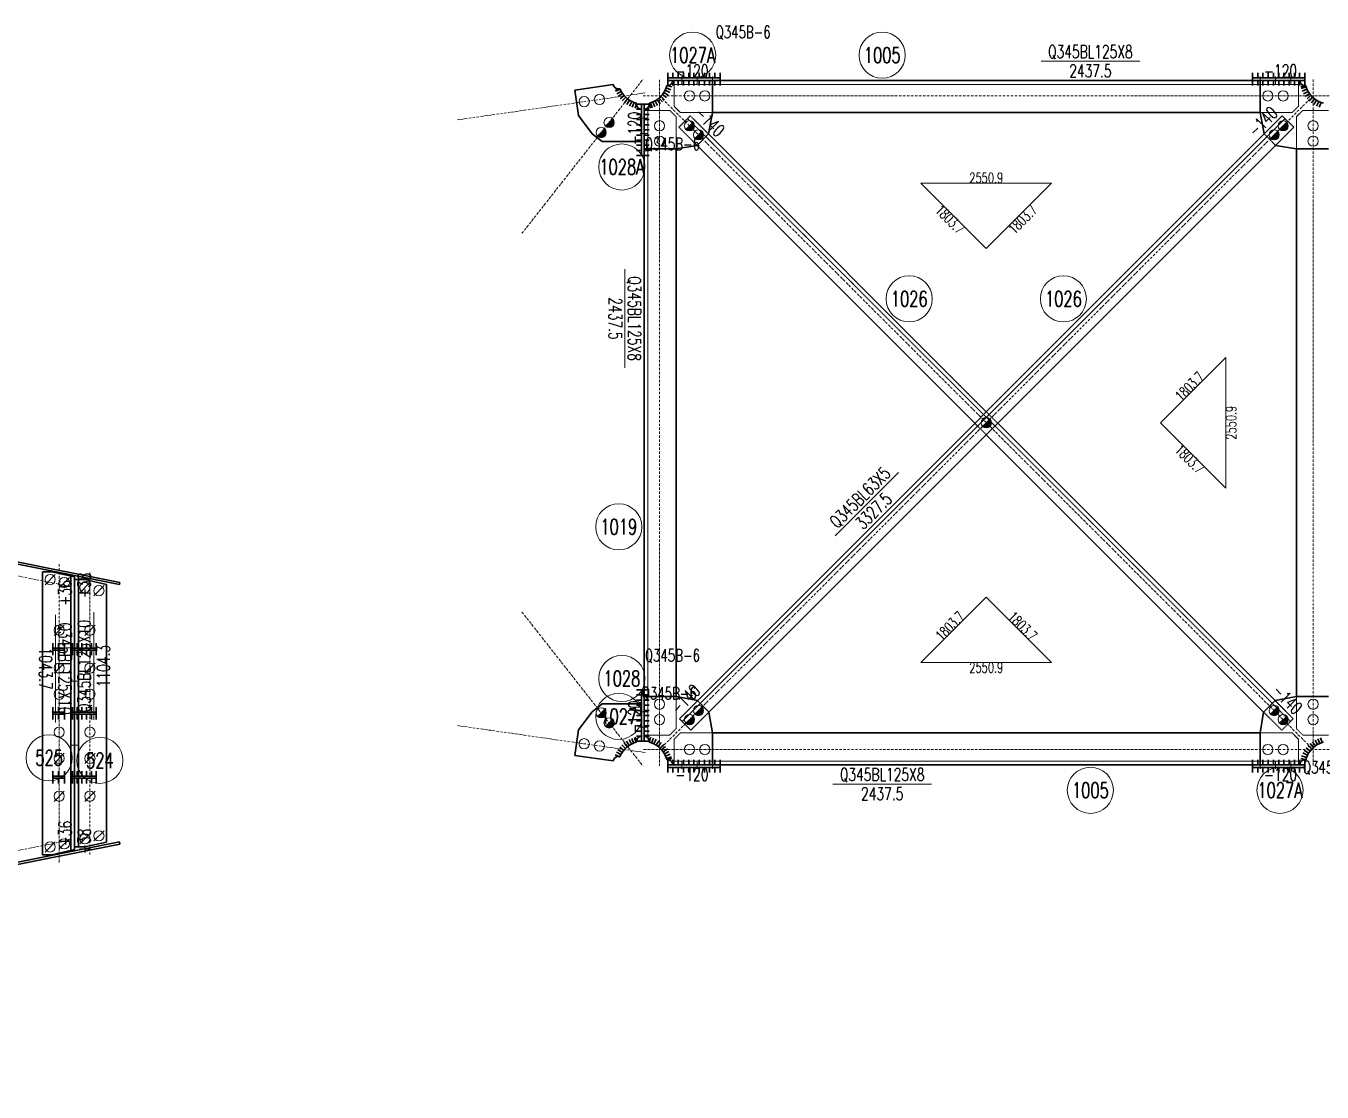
# Model space of a CAD drawing. Extents: x 4047 to 43290, y -150151 to -101862.
# Drawn here: x 23467 to 28525, y -129635 to -125475 of the extents above; entities that cross this region are included whole.
import ezdxf
from ezdxf.enums import TextEntityAlignment as Align

# ---------------------------------------------------------------- set-up
doc = ezdxf.new("R2010")
doc.units = 0
doc.header["$MEASUREMENT"] = 0
doc.linetypes.add('Dash', pattern=[2.75, 2, -0.75])
doc.linetypes.add('DashDot', pattern=[15.6, 9, -3, 0.6, -3])
doc.layers.get('0').update_dxf_attribs({"linetype": 'CONTINUOUS', "lineweight": 25})
doc.styles.get("Standard").update_dxf_attribs({"font": 'simplex.shx', "width": 0.7, "height": 3, "bigfont": 'gbhzfs.shx'})

# ---------------------------------------------------------------- blocks, each defined once
blk = doc.blocks.new('M20X55S')
at = {"color": 3, "linetype": 'Continuous', "lineweight": 13}
blk.add_line((-1, -1), (1, 1), dxfattribs=at)
blk.add_circle((0, 0), 1, dxfattribs=at)
blk = doc.blocks.new('M20X45S')
at = {"color": 3, "linetype": 'Continuous', "lineweight": 13}
blk.add_circle((0, 0), 1, dxfattribs=at)
blk = doc.blocks.new('M16X40S')
at = {"color": 3, "linetype": 'Continuous', "lineweight": 13}
blk.add_line((-0.707, -0.707), (0.707, 0.707), dxfattribs=at)
blk.add_circle((0, 0), 1, dxfattribs=at)
for radius in [0.9, 0.8, 0.7, 0.6, 0.5, 0.4, 0.3, 0.2, 0.1]:
    blk.add_arc((0, 0), radius, 225, 45, dxfattribs=at)

msp = doc.modelspace()

# ---------------------------------------------------------------- linework, layer by layer
at = {"color": 7, "linetype": 'Continuous', "lineweight": 30}
for p, q in [((25971.456, -125677.49665), (25971.456, -125657.50841)), ((25991.9093, -125677.49665), (25991.9093, -125657.50841)), ((26012.36259, -125677.49665), (26012.36259, -125657.50841)), ((26032.81588, -125677.49665), (26032.81588, -125657.50841)), ((26053.26918, -125677.49665), (26053.26918, -125657.50841)), ((26073.72247, -125677.49665), (26073.72247, -125657.50841)), ((26094.17576, -125677.49665), (26094.17576, -125657.50841)), ((26114.62906, -125677.49665), (26114.62906, -125657.50841)), ((26135.08235, -125677.49665), (26135.08235, -125657.50841)), ((26155.53564, -125677.49665), (26155.53564, -125657.50841)), ((26175.98894, -125677.49665), (26175.98894, -125657.50841)), ((28253.71289, -125677.49665), (28253.71289, -125657.50841)), ((28274.16619, -125677.49665), (28274.16619, -125657.50841)), ((28294.61948, -125677.49665), (28294.61948, -125657.50841)), ((28315.07277, -125677.49665), (28315.07277, -125657.50841)), ((28335.52607, -125677.49665), (28335.52607, -125657.50841)), ((28355.97936, -125677.49665), (28355.97936, -125657.50841)), ((28376.43265, -125677.49665), (28376.43265, -125657.50841)), ((28396.88595, -125677.49665), (28396.88595, -125657.50841)), ((28417.33924, -125677.49665), (28417.33924, -125657.50841)), ((28437.79253, -125677.49665), (28437.79253, -125657.50841)), ((28458.24583, -125677.49665), (28458.24583, -125657.50841)), ((25968.19381, -125707.25104), (25987.53173, -125712.35443)), ((25971.456, -125687.49077), (25971.456, -125707.479)), ((25991.9093, -125687.49077), (25991.9093, -125707.479)), ((26012.36259, -125687.49077), (26012.36259, -125707.479)), ((26032.81588, -125687.49077), (26032.81588, -125707.479)), ((26053.26918, -125687.49077), (26053.26918, -125707.479)), ((26073.72247, -125687.49077), (26073.72247, -125707.479)), ((26094.17576, -125687.49077), (26094.17576, -125707.479)), ((26114.62906, -125687.49077), (26114.62906, -125707.479)), ((26135.08235, -125687.49077), (26135.08235, -125707.479)), ((26155.53564, -125687.49077), (26155.53564, -125707.479)), ((26175.98894, -125687.49077), (26175.98894, -125707.479)), ((28253.71289, -125687.49077), (28253.71289, -125707.479)), ((28274.16619, -125687.49077), (28274.16619, -125707.479)), ((28294.61948, -125687.49077), (28294.61948, -125707.479)), ((28315.07277, -125687.49077), (28315.07277, -125707.479)), ((28335.52607, -125687.49077), (28335.52607, -125707.479)), ((28355.97936, -125687.49077), (28355.97936, -125707.479)), ((28376.43265, -125687.49077), (28376.43265, -125707.479)), ((28396.88595, -125687.49077), (28396.88595, -125707.479)), ((28417.33924, -125687.49077), (28417.33924, -125707.479)), ((28437.79253, -125687.49077), (28437.79253, -125707.479)), ((28461.50802, -125707.25104), (28442.1701, -125712.35443)), ((28463.03333, -125712.43988), (28444.0099, -125718.61314)), ((28458.24583, -125687.49077), (28458.24583, -125707.479)), ((25784.71695, -125719.43357), (25766.22433, -125727.04855)), ((25785.49698, -125721.27393), (25767.16519, -125729.26837)), ((25789.81075, -125729.95492), (25772.36839, -125739.73925)), ((25794.97024, -125738.16317), (25778.5917, -125749.63993)), ((25800.92402, -125745.81616), (25785.77305, -125758.87084)), ((25807.61253, -125752.83691), (25793.84064, -125767.33917)), ((25814.96874, -125759.15488), (25802.7136, -125774.95982)), ((25930.24873, -125761.81203), (25941.76293, -125778.16511)), ((25937.87918, -125755.84816), (25950.96666, -125770.97157)), ((25944.87688, -125749.15314), (25959.40719, -125762.89614)), ((25951.17232, -125741.79342), (25967.00066, -125754.01895)), ((25956.70285, -125733.84199), (25973.67151, -125744.42805)), ((25961.41329, -125725.37772), (25979.35317, -125734.21857)), ((25965.25649, -125716.48462), (25983.98879, -125723.49184)), ((28466.47959, -125721.49284), (28448.16672, -125729.53268)), ((28470.81108, -125730.15603), (28453.39131, -125739.9821)), ((28475.98453, -125738.34346), (28459.63145, -125749.85766)), ((28481.9484, -125745.9739), (28466.82499, -125759.06139)), ((28488.64342, -125752.97161), (28474.90042, -125767.50192)), ((28496.00314, -125759.26705), (28483.77761, -125775.09539)), ((25822.91888, -125764.70667), (25812.30294, -125781.65631)), ((25831.38315, -125769.43669), (25822.51242, -125787.36159)), ((25840.27663, -125773.29769), (25833.2396, -125792.01867)), ((25849.51016, -125776.25125), (25844.37695, -125795.58121)), ((25869.40192, -125779.55073), (25849.41368, -125779.55073)), ((25869.40192, -125799.66372), (25849.41368, -125799.66372)), ((25879.39604, -125779.55073), (25899.38428, -125779.55073)), ((25879.39604, -125799.66372), (25899.38428, -125799.66372)), ((25899.15631, -125776.28854), (25904.2597, -125795.62646)), ((25904.34515, -125774.76323), (25910.51841, -125793.78666)), ((25913.39811, -125771.31697), (25921.43795, -125789.62983)), ((25922.0613, -125766.98548), (25931.88737, -125784.40525)), ((28503.95457, -125764.79758), (28493.36851, -125781.76624)), ((28512.41884, -125769.50802), (28503.57799, -125787.4479)), ((28521.31194, -125773.35122), (28514.30472, -125792.08351)), ((25869.40192, -125819.7767), (25849.41368, -125819.7767)), ((25869.40192, -125839.88968), (25849.41368, -125839.88968)), ((25869.40192, -125860.00267), (25849.41368, -125860.00267)), ((25879.39604, -125819.7767), (25899.38428, -125819.7767)), ((25879.39604, -125839.88968), (25899.38428, -125839.88968)), ((25879.39604, -125860.00267), (25899.38428, -125860.00267)), ((28380.69247, -125835.89088), (26027.79615, -128188.7872)), ((25869.40192, -125880.11565), (25849.41368, -125880.11565)), ((25869.40192, -125900.22864), (25849.41368, -125900.22864)), ((25879.39604, -125880.11565), (25899.38428, -125880.11565)), ((25879.39604, -125900.22864), (25899.38428, -125900.22864)), ((25869.40192, -125920.34162), (25849.41368, -125920.34162)), ((25869.40192, -125940.45461), (25849.41368, -125940.45461)), ((25869.40192, -125960.56759), (25849.41368, -125960.56759)), ((25879.39604, -125920.34162), (25899.38428, -125920.34162)), ((25879.39604, -125940.45461), (25899.38428, -125940.45461)), ((25879.39604, -125960.56759), (25899.38428, -125960.56759)), ((25869.40192, -125980.68057), (25849.41368, -125980.68057)), ((25879.39604, -125980.68057), (25899.38428, -125980.68057)), ((23641.25615, -128692.22742), (23641.25615, -127621.21801)), ((23671.34927, -128678.5889), (23671.34927, -127634.85654)), ((23571.25866, -127902.72272), (23571.25866, -127882.72272)), ((23594.20213, -127902.72272), (23594.20213, -127882.72272)), ((23617.14559, -127902.72272), (23617.14559, -127882.72272)), ((23648.24598, -127902.72272), (23648.24598, -127882.72272)), ((23666.66655, -127902.72272), (23666.66655, -127882.72272)), ((23685.08711, -127902.72272), (23685.08711, -127882.72272)), ((23703.50768, -127902.72272), (23703.50768, -127882.72272)), ((23721.92825, -127902.72272), (23721.92825, -127882.72272)), ((23740.34882, -127902.72272), (23740.34882, -127882.72272)), ((23571.25866, -127910.72272), (23571.25866, -127930.72272)), ((23594.20213, -127910.72272), (23594.20213, -127930.72272)), ((23617.14559, -127910.72272), (23617.14559, -127930.72272)), ((23648.24598, -127910.72272), (23648.24598, -127930.72272)), ((23666.66655, -127910.72272), (23666.66655, -127930.72272)), ((23685.08711, -127910.72272), (23685.08711, -127930.72272)), ((23703.50768, -127910.72272), (23703.50768, -127930.72272)), ((23721.92825, -127910.72272), (23721.92825, -127930.72272)), ((23740.34882, -127910.72272), (23740.34882, -127930.72272)), ((25869.40192, -128065.21071), (25849.41368, -128065.21071)), ((25869.40192, -128085.3237), (25849.41368, -128085.3237)), ((25879.39604, -128065.21071), (25899.38428, -128065.21071)), ((25879.39604, -128085.3237), (25899.38428, -128085.3237)), ((23571.25866, -128152.72272), (23571.25866, -128132.72272)), ((23594.20213, -128152.72272), (23594.20213, -128132.72272)), ((23617.14559, -128152.72272), (23617.14559, -128132.72272)), ((23648.24598, -128152.72272), (23648.24598, -128132.72272)), ((23666.66655, -128152.72272), (23666.66655, -128132.72272)), ((23685.08711, -128152.72272), (23685.08711, -128132.72272)), ((23703.50768, -128152.72272), (23703.50768, -128132.72272)), ((23721.92825, -128152.72272), (23721.92825, -128132.72272)), ((23740.34882, -128152.72272), (23740.34882, -128132.72272)), ((25869.40192, -128105.43668), (25849.41368, -128105.43668)), ((25869.40192, -128125.54967), (25849.41368, -128125.54967)), ((25879.39604, -128105.43668), (25899.38428, -128105.43668)), ((25879.39604, -128125.54967), (25899.38428, -128125.54967)), ((23571.25866, -128160.72272), (23571.25866, -128180.72272)), ((23594.20213, -128160.72272), (23594.20213, -128180.72272)), ((23617.14559, -128160.72272), (23617.14559, -128180.72272)), ((23648.24598, -128160.72272), (23648.24598, -128180.72272)), ((23666.66655, -128160.72272), (23666.66655, -128180.72272)), ((23685.08711, -128160.72272), (23685.08711, -128180.72272)), ((23703.50768, -128160.72272), (23703.50768, -128180.72272)), ((23721.92825, -128160.72272), (23721.92825, -128180.72272)), ((23740.34882, -128160.72272), (23740.34882, -128180.72272)), ((25869.40192, -128145.66265), (25849.41368, -128145.66265)), ((25869.40192, -128165.77564), (25849.41368, -128165.77564)), ((25869.40192, -128185.88862), (25849.41368, -128185.88862)), ((25879.39604, -128145.66265), (25899.38428, -128145.66265)), ((25879.39604, -128165.77564), (25899.38428, -128165.77564)), ((25879.39604, -128185.88862), (25899.38428, -128185.88862)), ((25869.40192, -128206.0016), (25849.41368, -128206.0016)), ((25869.40192, -128226.11459), (25849.41368, -128226.11459)), ((25879.39604, -128206.0016), (25899.38428, -128206.0016)), ((25879.39604, -128226.11459), (25899.38428, -128226.11459)), ((25799.63394, -128301.60412), (25784.21698, -128288.86469)), ((25806.17655, -128294.44662), (25792.10858, -128280.23141)), ((25813.40165, -128287.97773), (25800.82339, -128272.42873)), ((25821.2368, -128282.26252), (25810.27404, -128265.53513)), ((25829.60338, -128277.35838), (25820.36568, -128259.61983)), ((25838.41739, -128273.31444), (25830.99702, -128254.74208)), ((25847.59039, -128270.17106), (25842.06136, -128250.95059)), ((25849.51016, -128269.64004), (25844.37695, -128250.31008)), ((25869.40192, -128246.22757), (25849.41368, -128246.22757)), ((25869.40192, -128266.34056), (25849.41368, -128266.34056)), ((25879.39604, -128246.22757), (25899.38428, -128246.22757)), ((25879.39604, -128266.34056), (25899.38428, -128266.34056)), ((25899.15631, -128269.60275), (25904.2597, -128250.26483)), ((25908.38989, -128272.54007), (25915.39711, -128253.80777)), ((25917.28299, -128276.38327), (25926.12384, -128258.44339)), ((25925.74726, -128281.09371), (25936.33332, -128264.12505)), ((25933.69869, -128286.62424), (25945.92422, -128270.79589)), ((25941.05841, -128292.91968), (25954.80141, -128278.38937)), ((25947.75343, -128299.91738), (25962.87684, -128286.8299)), ((28478.52951, -128304.09787), (28462.70117, -128291.87234)), ((28484.82495, -128296.73815), (28470.29464, -128282.99515)), ((28491.82265, -128290.04313), (28478.73517, -128274.91972)), ((28499.45309, -128284.07926), (28487.93889, -128267.72618)), ((28507.64053, -128278.90581), (28497.81446, -128261.48604)), ((28516.30372, -128274.57432), (28508.26388, -128256.26145)), ((28525.35668, -128271.12806), (28519.18342, -128252.10463)), ((25784.71695, -128326.45772), (25766.22433, -128318.84274)), ((25788.85044, -128317.69062), (25771.21008, -128308.26799)), ((25793.8393, -128309.37821), (25777.22757, -128298.24168)), ((25953.7173, -128307.54782), (25970.07038, -128296.03362)), ((25958.89075, -128315.73526), (25976.31052, -128305.90919)), ((25963.22224, -128324.39845), (25981.53511, -128316.35861)), ((25966.6685, -128333.45141), (25985.69193, -128327.27815)), ((25968.19381, -128338.64025), (25987.53173, -128333.53686)), ((25971.456, -128358.40052), (25971.456, -128338.41228)), ((25991.9093, -128358.40052), (25991.9093, -128338.41228)), ((26012.36259, -128358.40052), (26012.36259, -128338.41228)), ((26032.81588, -128358.40052), (26032.81588, -128338.41228)), ((26053.26918, -128358.40052), (26053.26918, -128338.41228)), ((26073.72247, -128358.40052), (26073.72247, -128338.41228)), ((26094.17576, -128358.40052), (26094.17576, -128338.41228)), ((26114.62906, -128358.40052), (26114.62906, -128338.41228)), ((26135.08235, -128358.40052), (26135.08235, -128338.41228)), ((26155.53564, -128358.40052), (26155.53564, -128338.41228)), ((26175.98894, -128358.40052), (26175.98894, -128338.41228)), ((28253.71289, -128358.40052), (28253.71289, -128338.41228)), ((28274.16619, -128358.40052), (28274.16619, -128338.41228)), ((28294.61948, -128358.40052), (28294.61948, -128338.41228)), ((28315.07277, -128358.40052), (28315.07277, -128338.41228)), ((28335.52607, -128358.40052), (28335.52607, -128338.41228)), ((28355.97936, -128358.40052), (28355.97936, -128338.41228)), ((28376.43265, -128358.40052), (28376.43265, -128338.41228)), ((28396.88595, -128358.40052), (28396.88595, -128338.41228)), ((28417.33924, -128358.40052), (28417.33924, -128338.41228)), ((28437.79253, -128358.40052), (28437.79253, -128338.41228)), ((28461.50802, -128338.64025), (28442.1701, -128333.53686)), ((28464.44534, -128329.40667), (28445.71304, -128322.39945)), ((28468.28854, -128320.51357), (28450.34866, -128311.67272)), ((28472.99898, -128312.0493), (28456.03032, -128301.46324)), ((28458.24583, -128358.40052), (28458.24583, -128338.41228)), ((23571.25866, -128402.72272), (23571.25866, -128382.72272)), ((23594.20213, -128402.72272), (23594.20213, -128382.72272)), ((23617.14559, -128402.72272), (23617.14559, -128382.72272)), ((23648.24598, -128402.72272), (23648.24598, -128382.72272)), ((23666.66655, -128402.72272), (23666.66655, -128382.72272)), ((23685.08711, -128402.72272), (23685.08711, -128382.72272)), ((23703.50768, -128402.72272), (23703.50768, -128382.72272)), ((23721.92825, -128402.72272), (23721.92825, -128382.72272)), ((23740.34882, -128402.72272), (23740.34882, -128382.72272)), ((25971.456, -128368.39464), (25971.456, -128388.38287)), ((25991.9093, -128368.39464), (25991.9093, -128388.38287)), ((26012.36259, -128368.39464), (26012.36259, -128388.38287)), ((26032.81588, -128368.39464), (26032.81588, -128388.38287)), ((26053.26918, -128368.39464), (26053.26918, -128388.38287)), ((26073.72247, -128368.39464), (26073.72247, -128388.38287)), ((26094.17576, -128368.39464), (26094.17576, -128388.38287)), ((26114.62906, -128368.39464), (26114.62906, -128388.38287)), ((26135.08235, -128368.39464), (26135.08235, -128388.38287)), ((26155.53564, -128368.39464), (26155.53564, -128388.38287)), ((26175.98894, -128368.39464), (26175.98894, -128388.38287)), ((28253.71289, -128368.39464), (28253.71289, -128388.38287)), ((28274.16619, -128368.39464), (28274.16619, -128388.38287)), ((28294.61948, -128368.39464), (28294.61948, -128388.38287)), ((28315.07277, -128368.39464), (28315.07277, -128388.38287)), ((28335.52607, -128368.39464), (28335.52607, -128388.38287)), ((28355.97936, -128368.39464), (28355.97936, -128388.38287)), ((28376.43265, -128368.39464), (28376.43265, -128388.38287)), ((28396.88595, -128368.39464), (28396.88595, -128388.38287)), ((28417.33924, -128368.39464), (28417.33924, -128388.38287)), ((28437.79253, -128368.39464), (28437.79253, -128388.38287)), ((28458.24583, -128368.39464), (28458.24583, -128388.38287)), ((23571.25866, -128410.72272), (23571.25866, -128430.72272)), ((23594.20213, -128410.72272), (23594.20213, -128430.72272)), ((23617.14559, -128410.72272), (23617.14559, -128430.72272)), ((23648.24598, -128410.72272), (23648.24598, -128430.72272)), ((23666.66655, -128410.72272), (23666.66655, -128430.72272)), ((23685.08711, -128410.72272), (23685.08711, -128430.72272)), ((23703.50768, -128410.72272), (23703.50768, -128430.72272)), ((23721.92825, -128410.72272), (23721.92825, -128430.72272)), ((23740.34882, -128410.72272), (23740.34882, -128430.72272))]:
    msp.add_line(p, q, dxfattribs=at)
at = {"color": 7, "linetype": 'Continuous', "lineweight": 13}
for p, q in [((27428.59274, -125612.50254), (27813.59274, -125612.50254)), ((25804.40781, -126809.20381), (25804.40781, -126424.20381)), ((26872.199, -127217.10513), (26624.71163, -127464.59251)), ((23581.34927, -128192.76732), (23581.34927, -127772.76732)), ((23731.25615, -128182.67808), (23731.25615, -127762.67808)), ((27001.10908, -128433.38875), (26616.10908, -128433.38875))]:
    msp.add_line(p, q, dxfattribs=at)
at = {"color": 2, "linetype": 'DashDot', "lineweight": 15}
for p, q in [((25402.62068, -126283.88104), (25875.35707, -125682.42839)), ((25939.40781, -128361.67113), (25939.40781, -125684.22015)), ((28490.29402, -125684.22015), (28490.29402, -128361.67113)), ((25883.08384, -125735.80234), (25150.63146, -125841.22299)), ((25876.12542, -125747.50254), (28553.5764, -125747.50254)), ((28490.29402, -125747.50254), (25939.40781, -128298.38875)), ((25939.40781, -125747.50254), (28490.29402, -128298.38875)), ((18703.69189, -126678.344), (23635.82203, -127661.02474)), ((23596.25615, -128738.85663), (23596.25615, -127574.5888)), ((23716.34927, -128708.5889), (23716.34927, -127604.85654)), ((25402.67764, -127761.9874), (25875.40225, -128363.44932)), ((25883.08384, -128310.08895), (25150.63146, -128204.6683)), ((28553.5764, -128298.38875), (25876.12542, -128298.38875)), ((18703.69189, -129635.10144), (23635.82203, -128652.4207))]:
    msp.add_line(p, q, dxfattribs=at)
at = {"color": 1, "linetype": 'Dash', "lineweight": 20}
for p, q in [((25996.12542, -125787.50254), (25996.12542, -125687.50254)), ((25996.12542, -125687.50254), (26146.12542, -125687.50254)), ((25996.12542, -125702.50254), (28433.5764, -125702.50254)), ((28283.5764, -125687.50254), (28433.5764, -125687.50254)), ((28433.5764, -125687.50254), (28433.5764, -125787.50254)), ((25879.40781, -125804.22015), (25979.40781, -125804.22015)), ((25879.40781, -125954.22015), (25879.40781, -125804.22015)), ((25894.40781, -128241.67113), (25894.40781, -125804.22015)), ((25979.40781, -125804.22015), (26004.40781, -125829.22015)), ((26021.12542, -125812.50254), (25996.12542, -125787.50254)), ((26146.12542, -125812.50254), (26021.12542, -125812.50254)), ((28408.5764, -125812.50254), (28283.5764, -125812.50254)), ((28433.5764, -125787.50254), (28408.5764, -125812.50254)), ((28425.29402, -125829.22015), (28450.29402, -125804.22015)), ((28450.29402, -125804.22015), (28550.29402, -125804.22015)), ((26004.40781, -125829.22015), (26004.40781, -125954.22015)), ((26015.06823, -125869.83201), (26059.61596, -125825.28428)), ((26049.00936, -125835.89088), (28401.90568, -128188.7872)), ((26059.61596, -125825.28428), (26130.32664, -125895.99496)), ((28425.29402, -125954.22015), (28425.29402, -125829.22015)), ((26085.77891, -125940.54269), (26015.06823, -125869.83201)), ((28299.37519, -125895.99496), (28343.92292, -125940.54269)), ((27214.85091, -127069.61469), (27170.30319, -127025.06696)), ((27214.85091, -126980.51924), (27259.39864, -127025.06696)), ((23656.25615, -127910.72272), (23656.25615, -127902.72272)), ((23656.34927, -127910.72272), (23656.34927, -127902.72272)), ((25879.40781, -128241.67113), (25879.40781, -128091.67113)), ((26004.40781, -128091.67113), (26004.40781, -128216.67113)), ((26132.44796, -128152.01765), (26087.90023, -128107.46992)), ((28341.8016, -128107.46992), (28412.51228, -128178.1806)), ((28425.29402, -128216.67113), (28425.29402, -128091.67113)), ((23656.25615, -128160.72272), (23656.25615, -128152.72272)), ((23656.34927, -128160.72272), (23656.34927, -128152.72272)), ((28367.96455, -128222.72833), (28297.25387, -128152.01765)), ((28412.51228, -128178.1806), (28367.96455, -128222.72833)), ((25979.40781, -128241.67113), (25879.40781, -128241.67113)), ((26004.40781, -128216.67113), (25979.40781, -128241.67113)), ((25996.12542, -128258.38875), (26021.12542, -128233.38875)), ((26021.12542, -128233.38875), (26146.12542, -128233.38875)), ((28283.5764, -128233.38875), (28408.5764, -128233.38875)), ((28408.5764, -128233.38875), (28433.5764, -128258.38875)), ((28450.29402, -128241.67113), (28425.29402, -128216.67113)), ((28550.29402, -128241.67113), (28450.29402, -128241.67113)), ((25996.12542, -128358.38875), (25996.12542, -128258.38875)), ((28433.5764, -128258.38875), (28433.5764, -128358.38875)), ((28433.5764, -128343.38875), (25996.12542, -128343.38875)), ((26146.12542, -128358.38875), (25996.12542, -128358.38875)), ((28433.5764, -128358.38875), (28283.5764, -128358.38875)), ((23656.25615, -128410.72272), (23656.25615, -128402.72272)), ((23656.34927, -128410.72272), (23656.34927, -128402.72272))]:
    msp.add_line(p, q, dxfattribs=at)
at = {"color": 1, "linetype": 'Continuous', "lineweight": 18}
for p, q in [((26959.76229, -126087.6207), (27214.85091, -126342.70932)), ((27469.93954, -126087.6207), (26959.76229, -126087.6207)), ((27214.85091, -126342.70932), (27469.93954, -126087.6207)), ((28150.17586, -126767.85702), (27895.08724, -127022.94564)), ((28150.17586, -127278.03427), (28150.17586, -126767.85702)), ((27895.08724, -127022.94564), (28150.17586, -127278.03427)), ((27214.85091, -127703.18197), (26959.76229, -127958.27059)), ((27469.93954, -127958.27059), (27214.85091, -127703.18197)), ((26959.76229, -127958.27059), (27469.93954, -127958.27059))]:
    msp.add_line(p, q, dxfattribs=at)
at = {"color": 7, "linetype": 'Continuous', "lineweight": 30}
for points in [[(25759.16936, -125703.13207), (25608.72966, -125724.78625)], [(25761.2858, -125709.63357), (25759.16936, -125703.13207)], [(25765.46839, -125715.04221), (25761.2858, -125709.63357)], [(25968.19381, -125707.25104), (25965.25649, -125716.48462)], [(25975.12009, -125707.13643), (25968.19381, -125707.25104)], [(25971.456, -125677.49665), (25971.456, -125687.49077)], [(26175.98894, -125677.49665), (25971.456, -125677.49665)], [(25971.456, -125687.49077), (26175.98894, -125687.49077)], [(25981.53217, -125704.69339), (25975.12009, -125707.13643)], [(25986.74112, -125700.22684), (25981.53217, -125704.69339)], [(25990.1338, -125694.26254), (25986.74112, -125700.22684)], [(25991.31088, -125687.50254), (25990.1338, -125694.26254)], [(26146.12542, -125687.50254), (25991.31088, -125687.50254)], [(26146.12542, -125687.50254), (28283.5764, -125687.50254)], [(26146.12542, -125812.50254), (26146.12542, -125687.50254)], [(26175.98894, -125687.49077), (26175.98894, -125677.49665)], [(28253.71289, -125677.49665), (28253.71289, -125687.49077)], [(28458.24583, -125677.49665), (28253.71289, -125677.49665)], [(28253.71289, -125687.49077), (28458.24583, -125687.49077)], [(28283.5764, -125687.50254), (28283.5764, -125812.50254)], [(28438.39095, -125687.50254), (28283.5764, -125687.50254)], [(28439.56803, -125694.26254), (28438.39095, -125687.50254)], [(28442.96071, -125700.22684), (28439.56803, -125694.26254)], [(28448.16966, -125704.69339), (28442.96071, -125700.22684)], [(28454.58174, -125707.13643), (28448.16966, -125704.69339)], [(28461.50802, -125707.25104), (28454.58174, -125707.13643)], [(28458.24583, -125687.49077), (28458.24583, -125677.49665)], [(28463.03333, -125712.43988), (28461.50802, -125707.25104)], [(28466.47959, -125721.49284), (28463.03333, -125712.43988)], [(25608.72966, -125724.78625), (25622.98671, -125823.84545)], [(25771.2283, -125718.72588), (25765.46839, -125715.04221)], [(25777.89234, -125720.25404), (25771.2283, -125718.72588)], [(25784.71695, -125719.43357), (25777.89234, -125720.25404)], [(25785.49698, -125721.27393), (25784.71695, -125719.43357)], [(25789.81075, -125729.95492), (25785.49698, -125721.27393)], [(25794.97024, -125738.16317), (25789.81075, -125729.95492)], [(25800.92402, -125745.81616), (25794.97024, -125738.16317)], [(25807.61253, -125752.83691), (25800.92402, -125745.81616)], [(25814.96874, -125759.15488), (25807.61253, -125752.83691)], [(25822.91888, -125764.70667), (25814.96874, -125759.15488)], [(25930.24873, -125761.81203), (25922.0613, -125766.98548)], [(25937.87918, -125755.84816), (25930.24873, -125761.81203)], [(25944.87688, -125749.15314), (25937.87918, -125755.84816)], [(25951.17232, -125741.79342), (25944.87688, -125749.15314)], [(25956.70285, -125733.84199), (25951.17232, -125741.79342)], [(25961.41329, -125725.37772), (25956.70285, -125733.84199)], [(25965.25649, -125716.48462), (25961.41329, -125725.37772)], [(28470.81108, -125730.15603), (28466.47959, -125721.49284)], [(28475.98453, -125738.34346), (28470.81108, -125730.15603)], [(28481.9484, -125745.9739), (28475.98453, -125738.34346)], [(28488.64342, -125752.97161), (28481.9484, -125745.9739)], [(28496.00314, -125759.26705), (28488.64342, -125752.97161)], [(28503.95457, -125764.79758), (28496.00314, -125759.26705)], [(25831.38315, -125769.43669), (25822.91888, -125764.70667)], [(25840.27663, -125773.29769), (25831.38315, -125769.43669)], [(25849.51016, -125776.25125), (25840.27663, -125773.29769)], [(25849.61353, -125783.13559), (25849.51016, -125776.25125)], [(25852.04276, -125789.57147), (25849.61353, -125783.13559)], [(25856.50887, -125794.80351), (25852.04276, -125789.57147)], [(25862.48348, -125798.21272), (25856.50887, -125794.80351)], [(25869.25976, -125799.39578), (25862.48348, -125798.21272)], [(25869.25978, -125925.8876), (25869.25976, -125799.39578)], [(25879.39604, -125779.55073), (25869.40192, -125779.55073)], [(25869.40192, -125779.55073), (25869.40192, -125980.68057)], [(25879.39604, -125980.68057), (25879.39604, -125779.55073)], [(25886.16781, -125798.22853), (25879.40781, -125799.40561)], [(25879.40781, -125799.40561), (25879.40781, -125954.22015)], [(25892.13211, -125794.83584), (25886.16781, -125798.22853)], [(25896.59866, -125789.6269), (25892.13211, -125794.83584)], [(25899.0417, -125783.21482), (25896.59866, -125789.6269)], [(25899.15631, -125776.28854), (25899.0417, -125783.21482)], [(25904.34515, -125774.76323), (25899.15631, -125776.28854)], [(25913.39811, -125771.31697), (25904.34515, -125774.76323)], [(25922.0613, -125766.98548), (25913.39811, -125771.31697)], [(26130.32664, -125895.99496), (26146.12542, -125812.50254)], [(28283.5764, -125812.50254), (26146.12542, -125812.50254)], [(28283.5764, -125812.50254), (28299.37519, -125895.99496)], [(28512.41884, -125769.50802), (28503.95457, -125764.79758)], [(28521.31194, -125773.35122), (28512.41884, -125769.50802)], [(28530.54552, -125776.28854), (28521.31194, -125773.35122)], [(25622.98671, -125823.84545), (25676.54591, -125894.98884)], [(28370.08587, -125825.28428), (26017.18955, -128178.1806)], [(28414.6336, -125869.83201), (28370.08587, -125825.28428)], [(25676.54591, -125894.98884), (25715.85377, -125925.88762)], [(26061.73728, -128222.72833), (28414.6336, -125869.83201)], [(26085.77891, -125940.54269), (26130.32664, -125895.99496)], [(26130.32664, -125895.99496), (27214.85091, -126980.51924)], [(25715.85377, -125925.88762), (25869.25978, -125925.8876)], [(25879.40781, -128091.67113), (25879.40781, -125954.22015)], [(25879.40781, -125954.22015), (26004.40781, -125954.22015)], [(26004.40781, -125954.22015), (26085.77891, -125940.54269)], [(26004.40781, -125954.22015), (26004.40781, -128091.67113)], [(27170.30319, -127025.06696), (26085.77891, -125940.54269)], [(28343.92292, -125940.54269), (28425.29402, -125954.22015)], [(28425.29402, -128091.67113), (28425.29402, -125954.22015)], [(28425.29402, -125954.22015), (28550.29402, -125954.22015)], [(25869.40192, -125980.68057), (25879.39604, -125980.68057)], [(27259.39864, -127025.06696), (28341.8016, -128107.46992)], [(28297.25387, -128152.01765), (27214.85091, -127069.61469)], [(23193.48229, -127527.00751), (23832.10132, -127654.24861)], [(23833.65769, -127646.43721), (23195.03867, -127519.19611)], [(23531.25615, -127604.5888), (23531.25615, -128708.85663)], [(23567.25615, -127604.5888), (23531.25615, -127604.5888)], [(23656.25615, -127624.5888), (23567.25615, -127604.5888)], [(23656.25615, -127902.72272), (23656.25615, -127624.5888)], [(23656.34927, -127634.85654), (23696.34927, -127634.85654)], [(23656.34927, -127902.72272), (23656.34927, -127634.85654)], [(23696.34927, -127634.85654), (23781.34927, -127653.85654)], [(23781.34927, -127653.85654), (23781.34927, -128659.5889)], [(23832.10132, -127654.24861), (23833.65769, -127646.43721)], [(23571.25866, -127902.72272), (23617.14559, -127902.72272)], [(23571.25866, -127910.72272), (23571.25866, -127902.72272)], [(23571.25866, -127902.72272), (23617.14559, -127902.72272)], [(23571.25866, -127910.72272), (23571.25866, -127902.72272)], [(23617.14559, -127910.72272), (23571.25866, -127910.72272)], [(23617.14559, -127910.72272), (23571.25866, -127910.72272)], [(23617.14559, -127902.72272), (23617.14559, -127910.72272)], [(23617.14559, -127902.72272), (23617.14559, -127910.72272)], [(23648.24598, -127902.72272), (23740.34882, -127902.72272)], [(23648.24598, -127910.72272), (23648.24598, -127902.72272)], [(23648.24598, -127902.72272), (23740.34882, -127902.72272)], [(23648.24598, -127910.72272), (23648.24598, -127902.72272)], [(23740.34882, -127910.72272), (23648.24598, -127910.72272)], [(23740.34882, -127910.72272), (23648.24598, -127910.72272)], [(23656.25615, -128152.72272), (23656.25615, -127910.72272)], [(23656.34927, -128152.72272), (23656.34927, -127910.72272)], [(23740.34882, -127902.72272), (23740.34882, -127910.72272)], [(23740.34882, -127902.72272), (23740.34882, -127910.72272)], [(25869.40192, -128065.21071), (25879.39604, -128065.21071)], [(25869.40192, -128266.34056), (25869.40192, -128065.21071)], [(25879.39604, -128065.21071), (25879.39604, -128266.34056)], [(25715.85396, -128120.0039), (25676.5461, -128150.90268)], [(25869.25978, -128120.00392), (25715.85396, -128120.0039)], [(25869.25976, -128246.49551), (25869.25978, -128120.00392)], [(25879.40781, -128091.67113), (25879.40781, -128246.48568)], [(26004.40781, -128091.67113), (25879.40781, -128091.67113)], [(26087.90023, -128107.46992), (26004.40781, -128091.67113)], [(28341.8016, -128107.46992), (28297.25387, -128152.01765)], [(28425.29402, -128091.67113), (28341.8016, -128107.46992)], [(28550.29402, -128091.67113), (28425.29402, -128091.67113)], [(23571.25866, -128152.72272), (23617.14559, -128152.72272)], [(23571.25866, -128160.72272), (23571.25866, -128152.72272)], [(23571.25866, -128152.72272), (23617.14559, -128152.72272)], [(23571.25866, -128160.72272), (23571.25866, -128152.72272)], [(23617.14559, -128160.72272), (23571.25866, -128160.72272)], [(23617.14559, -128160.72272), (23571.25866, -128160.72272)], [(23617.14559, -128152.72272), (23617.14559, -128160.72272)], [(23617.14559, -128152.72272), (23617.14559, -128160.72272)], [(23648.24598, -128152.72272), (23740.34882, -128152.72272)], [(23648.24598, -128160.72272), (23648.24598, -128152.72272)], [(23648.24598, -128152.72272), (23740.34882, -128152.72272)], [(23648.24598, -128160.72272), (23648.24598, -128152.72272)], [(23740.34882, -128160.72272), (23648.24598, -128160.72272)], [(23740.34882, -128160.72272), (23648.24598, -128160.72272)], [(23656.25615, -128402.72272), (23656.25615, -128160.72272)], [(23656.34927, -128402.72272), (23656.34927, -128160.72272)], [(23740.34882, -128152.72272), (23740.34882, -128160.72272)], [(23740.34882, -128152.72272), (23740.34882, -128160.72272)], [(25676.5461, -128150.90268), (25622.98671, -128222.04584)], [(26017.18955, -128178.1806), (26061.73728, -128222.72833)], [(26146.12542, -128233.38875), (26132.44796, -128152.01765)], [(28297.25387, -128152.01765), (28283.5764, -128233.38875)], [(25622.98671, -128222.04584), (25608.72966, -128321.10504)], [(26146.12542, -128233.38875), (28283.5764, -128233.38875)], [(26146.12542, -128358.38875), (26146.12542, -128233.38875)], [(28283.5764, -128233.38875), (28283.5764, -128358.38875)], [(25806.17655, -128294.44662), (25813.40165, -128287.97773)], [(25813.40165, -128287.97773), (25821.2368, -128282.26252)], [(25821.2368, -128282.26252), (25829.60338, -128277.35838)], [(25829.60338, -128277.35838), (25838.41739, -128273.31444)], [(25838.41739, -128273.31444), (25847.59039, -128270.17106)], [(25847.59039, -128270.17106), (25849.51016, -128269.64004)], [(25849.51016, -128269.64004), (25849.61353, -128262.7557)], [(25849.61353, -128262.7557), (25852.04276, -128256.31982)], [(25852.04276, -128256.31982), (25856.50887, -128251.08778)], [(25856.50887, -128251.08778), (25862.48348, -128247.67857)], [(25862.48348, -128247.67857), (25869.25976, -128246.49551)], [(25879.39604, -128266.34056), (25869.40192, -128266.34056)], [(25879.40781, -128246.48568), (25886.16781, -128247.66276)], [(25886.16781, -128247.66276), (25892.13211, -128251.05544)], [(25892.13211, -128251.05544), (25896.59866, -128256.26439)], [(25896.59866, -128256.26439), (25899.0417, -128262.67647)], [(25899.0417, -128262.67647), (25899.15631, -128269.60275)], [(25899.15631, -128269.60275), (25908.38989, -128272.54007)], [(25908.38989, -128272.54007), (25917.28299, -128276.38327)], [(25917.28299, -128276.38327), (25925.74726, -128281.09371)], [(25925.74726, -128281.09371), (25933.69869, -128286.62424)], [(25933.69869, -128286.62424), (25941.05841, -128292.91968)], [(25941.05841, -128292.91968), (25947.75343, -128299.91738)], [(28484.82495, -128296.73815), (28491.82265, -128290.04313)], [(28491.82265, -128290.04313), (28499.45309, -128284.07926)], [(28499.45309, -128284.07926), (28507.64053, -128278.90581)], [(28507.64053, -128278.90581), (28516.30372, -128274.57432)], [(28516.30372, -128274.57432), (28525.35668, -128271.12806)], [(28525.35668, -128271.12806), (28530.54552, -128269.60275)], [(25608.72966, -128321.10504), (25759.16936, -128342.75922)], [(25759.16936, -128342.75922), (25761.2858, -128336.25772)], [(25761.2858, -128336.25772), (25765.46839, -128330.84907)], [(25765.46839, -128330.84907), (25771.2283, -128327.16541)], [(25771.2283, -128327.16541), (25777.89234, -128325.63725)], [(25777.89234, -128325.63725), (25784.71695, -128326.45772)], [(25784.71695, -128326.45772), (25788.85044, -128317.69062)], [(25788.85044, -128317.69062), (25793.8393, -128309.37821)], [(25793.8393, -128309.37821), (25799.63394, -128301.60412)], [(25799.63394, -128301.60412), (25806.17655, -128294.44662)], [(25947.75343, -128299.91738), (25953.7173, -128307.54782)], [(25953.7173, -128307.54782), (25958.89075, -128315.73526)], [(25958.89075, -128315.73526), (25963.22224, -128324.39845)], [(25963.22224, -128324.39845), (25966.6685, -128333.45141)], [(25966.6685, -128333.45141), (25968.19381, -128338.64025)], [(25968.19381, -128338.64025), (25975.12009, -128338.75485)], [(25975.12009, -128338.75485), (25981.53217, -128341.1979)], [(25981.53217, -128341.1979), (25986.74112, -128345.66445)], [(28442.96071, -128345.66445), (28448.16966, -128341.1979)], [(28448.16966, -128341.1979), (28454.58174, -128338.75485)], [(28454.58174, -128338.75485), (28461.50802, -128338.64025)], [(28461.50802, -128338.64025), (28464.44534, -128329.40667)], [(28464.44534, -128329.40667), (28468.28854, -128320.51357)], [(28468.28854, -128320.51357), (28472.99898, -128312.0493)], [(28472.99898, -128312.0493), (28478.52951, -128304.09787)], [(28478.52951, -128304.09787), (28484.82495, -128296.73815)], [(25971.456, -128358.40052), (25971.456, -128368.39464)], [(26175.98894, -128358.40052), (25971.456, -128358.40052)], [(25971.456, -128368.39464), (26175.98894, -128368.39464)], [(25986.74112, -128345.66445), (25990.1338, -128351.62875)], [(25990.1338, -128351.62875), (25991.31088, -128358.38875)], [(25991.31088, -128358.38875), (26146.12542, -128358.38875)], [(28283.5764, -128358.38875), (26146.12542, -128358.38875)], [(26175.98894, -128368.39464), (26175.98894, -128358.40052)], [(28253.71289, -128358.40052), (28253.71289, -128368.39464)], [(28458.24583, -128358.40052), (28253.71289, -128358.40052)], [(28253.71289, -128368.39464), (28458.24583, -128368.39464)], [(28283.5764, -128358.38875), (28438.39095, -128358.38875)], [(28438.39095, -128358.38875), (28439.56803, -128351.62875)], [(28439.56803, -128351.62875), (28442.96071, -128345.66445)], [(28458.24583, -128368.39464), (28458.24583, -128358.40052)], [(23571.25866, -128402.72272), (23617.14559, -128402.72272)], [(23571.25866, -128410.72272), (23571.25866, -128402.72272)], [(23571.25866, -128402.72272), (23617.14559, -128402.72272)], [(23571.25866, -128410.72272), (23571.25866, -128402.72272)], [(23617.14559, -128410.72272), (23571.25866, -128410.72272)], [(23617.14559, -128410.72272), (23571.25866, -128410.72272)], [(23617.14559, -128402.72272), (23617.14559, -128410.72272)], [(23617.14559, -128402.72272), (23617.14559, -128410.72272)], [(23648.24598, -128402.72272), (23740.34882, -128402.72272)], [(23648.24598, -128410.72272), (23648.24598, -128402.72272)], [(23648.24598, -128402.72272), (23740.34882, -128402.72272)], [(23648.24598, -128410.72272), (23648.24598, -128402.72272)], [(23740.34882, -128410.72272), (23648.24598, -128410.72272)], [(23740.34882, -128410.72272), (23648.24598, -128410.72272)], [(23656.25615, -128688.85663), (23656.25615, -128410.72272)], [(23656.34927, -128678.5889), (23656.34927, -128410.72272)], [(23740.34882, -128402.72272), (23740.34882, -128410.72272)], [(23740.34882, -128402.72272), (23740.34882, -128410.72272)], [(23193.48229, -128786.43792), (23832.10132, -128659.19682)], [(23833.65769, -128667.00823), (23195.03867, -128794.24933)], [(23567.25615, -128708.85663), (23656.25615, -128688.85663)], [(23696.34927, -128678.5889), (23656.34927, -128678.5889)], [(23781.34927, -128659.5889), (23696.34927, -128678.5889)], [(23832.10132, -128659.19682), (23833.65769, -128667.00823)], [(23531.25615, -128708.85663), (23567.25615, -128708.85663)]]:
    msp.add_lwpolyline(points, dxfattribs=at)
at = {"color": 3, "linetype": 'Continuous', "lineweight": 20}
for points in [[(26026.12542, -125672.50254), (26026.12542, -125702.50254)], [(26086.12542, -125672.50254), (26086.12542, -125702.50254)], [(26146.12542, -125672.50254), (26146.12542, -125702.50254)], [(28283.5764, -125672.50254), (28283.5764, -125702.50254)], [(28343.5764, -125672.50254), (28343.5764, -125702.50254)], [(28403.5764, -125672.50254), (28403.5764, -125702.50254)], [(25864.40781, -125834.22015), (25894.40781, -125834.22015)], [(25864.40781, -125894.22015), (25894.40781, -125894.22015)], [(23671.25615, -128031.72272), (23641.25615, -128031.72272)], [(25864.40781, -128151.67113), (25894.40781, -128151.67113)], [(25864.40781, -128211.67113), (25894.40781, -128211.67113)], [(23671.25615, -128281.72272), (23641.25615, -128281.72272)], [(26026.12542, -128373.38875), (26026.12542, -128343.38875)], [(26086.12542, -128373.38875), (26086.12542, -128343.38875)], [(26146.12542, -128373.38875), (26146.12542, -128343.38875)], [(28283.5764, -128373.38875), (28283.5764, -128343.38875)], [(28343.5764, -128373.38875), (28343.5764, -128343.38875)], [(28403.5764, -128373.38875), (28403.5764, -128343.38875)]]:
    msp.add_lwpolyline(points, dxfattribs=at)
at = {"color": 7, "linetype": 'Continuous', "lineweight": 13}
for centre in [(26068.71815, -125588.50254), (26808.60908, -125588.50254), (25792.55678, -126024.88761), (26913.9183, -126539.57948), (27515.78353, -126539.57948), (25780.40781, -127429.18747), (25792.55688, -128021.00391), (25780.40781, -128169.0784), (23557.34927, -128330.67811), (23755.25615, -128340.76736), (27621.09274, -128457.38875), (28360.98368, -128457.38875)]:
    msp.add_circle(centre, 90, dxfattribs=at)

# ---------------------------------------------------------------- block references
at = {"color": 3, "linetype": 'Continuous', "lineweight": 13, "xscale": 20, "yscale": 20, "zscale": 20}
for name, p in [('M20X45S', (25645.54336, -125769.99114)), ('M20X45S', (25704.92842, -125761.44395)), ('M20X45S', (26056.12542, -125747.50254)), ('M20X45S', (26116.12542, -125747.50254)), ('M20X45S', (28313.5764, -125747.50254)), ('M20X45S', (28373.5764, -125747.50254)), ('M16X40S', (25742.48759, -125851.47546)), ('M20X45S', (25939.40781, -125864.22015)), ('M16X40S', (26056.08043, -125864.17515)), ('M16X40S', (28373.6214, -125864.17515)), ('M20X45S', (28490.29402, -125864.22015)), ('M16X40S', (25711.59039, -125890.78533)), ('M20X45S', (25939.40781, -125924.22015)), ('M16X40S', (26091.43576, -125899.53049)), ('M16X40S', (28338.26607, -125899.53049)), ('M20X45S', (28490.29402, -125924.22015)), ('M16X40S', (27214.85091, -127022.94564)), ('M20X55S', (23561.25615, -127634.97831)), ('M20X55S', (23616.25615, -127646.93773)), ('M20X55S', (23696.34927, -127666.5077)), ('M20X55S', (23751.34927, -127678.46713)), ('M20X55S', (23596.25615, -127832.72272)), ('M20X55S', (23716.34927, -127832.72272)), ('M20X55S', (23596.25615, -127980.72272)), ('M20X55S', (23716.34927, -127980.72272)), ('M20X45S', (23596.25615, -128082.72272)), ('M20X45S', (23716.34927, -128082.72272)), ('M16X40S', (25711.653, -128155.10616)), ('M20X45S', (25939.40781, -128121.67113)), ('M16X40S', (26091.43576, -128146.36079)), ('M16X40S', (28338.26607, -128146.36079)), ('M20X45S', (28490.29402, -128121.67113)), ('M16X40S', (25742.54886, -128194.41591)), ('M20X45S', (25939.40781, -128181.67113)), ('M16X40S', (26056.08043, -128181.71613)), ('M16X40S', (28373.6214, -128181.71613)), ('M20X45S', (28490.29402, -128181.67113)), ('M20X45S', (23596.25615, -128230.72272)), ('M20X45S', (23716.34927, -128230.72272)), ('M20X45S', (25645.54336, -128275.90014)), ('M20X45S', (25704.92842, -128284.44734)), ('M20X45S', (26056.12542, -128298.38875)), ('M20X45S', (26116.12542, -128298.38875)), ('M20X45S', (28313.5764, -128298.38875)), ('M20X45S', (28373.5764, -128298.38875)), ('M20X55S', (23596.25615, -128332.72272)), ('M20X55S', (23716.34927, -128332.72272)), ('M20X55S', (23596.25615, -128480.72272)), ('M20X55S', (23716.34927, -128480.72272)), ('M20X55S', (23616.25615, -128666.5077)), ('M20X55S', (23696.34927, -128646.93773)), ('M20X55S', (23751.34927, -128634.9783)), ('M20X55S', (23561.25615, -128678.46713))]:
    msp.add_blockref(name, p, dxfattribs=at)

# ---------------------------------------------------------------- texts
at = {"color": 7, "linetype": 'Continuous', "lineweight": 13, "width": 0.7}
for p in [(26158.71815, -125498.50254), (25882.55678, -125934.88761), (25882.55688, -127931.00391), (25870.40781, -128079.0784), (28450.98368, -128367.38875)]:
    msp.add_text('Q345B-6', height=48, dxfattribs=at).set_placement(p, align=Align.MIDDLE_LEFT)
for s, height, p in [('1027A', 60, (26068.71815, -125588.50254)), ('1005', 60, (26808.60908, -125588.50254)), ('Q345BL125X8', 50, (27621.09274, -125575.00254)), ('-120', 50, (26066.12542, -125650.00254)), ('2437.5', 50, (27621.09274, -125650.00254)), ('-120', 50, (28363.5764, -125650.00254)), ('1028A', 60, (25792.55678, -126024.88761)), ('1026', 60, (26913.9183, -126539.57948)), ('1026', 60, (27515.78353, -126539.57948)), ('1019', 60, (25780.40781, -127429.18747)), ('1028', 60, (25792.55688, -128021.00391)), ('1027', 60, (25780.40781, -128169.0784)), ('525', 60, (23557.34927, -128330.67811)), ('524', 60, (23755.25615, -128340.76736)), ('-120', 50, (26066.12542, -128395.88875)), ('Q345BL125X8', 50, (26808.60908, -128395.88875)), ('-120', 50, (28363.5764, -128395.88875)), ('1005', 60, (27621.09274, -128457.38875)), ('1027A', 60, (28360.98368, -128457.38875)), ('2437.5', 50, (26808.60908, -128470.88875))]:
    msp.add_text(s, height=height, dxfattribs=at).set_placement(p, align=Align.MIDDLE_CENTER)
for s, rotation, p in [('-140', 315, (26135.62994, -125848.26525)), ('-140', 45, (28294.07189, -125848.26525)), ('-120', 90, (25841.90781, -125874.22015)), ('Q345BL125X8', 270, (25841.90781, -126616.70381)), ('2437.5', 270, (25766.90781, -126616.70381)), ('Q345BL63X5', 45, (26721.93881, -127314.33231)), ('3327.5', 45, (26774.97182, -127367.36532)), ('+38', 90, (23693.75615, -127657.0888)), ('+36', 90, (23618.84927, -127687.35654)), ('Q345BL125X10', 270, (23618.84927, -127982.76732)), ('Q345BL125X10', 90, (23693.75615, -127972.67808)), ('1043.7', 270, (23543.84927, -127982.76732)), ('1104.3', 90, (23768.75615, -127972.67808)), ('-140', 45, (26040.17052, -128102.16662)), ('-140', 315, (28389.53131, -128102.16662)), ('-120', 90, (25841.90781, -128171.67113)), ('+36', 90, (23618.84927, -128626.0889)), ('+38', 90, (23693.75615, -128656.35663))]:
    msp.add_text(s, height=50, rotation=rotation, dxfattribs=at).set_placement(p, align=Align.MIDDLE_CENTER)
at = {"color": 7, "linetype": 'Continuous', "lineweight": 20, "width": 0.7}
for p in [(27214.85091, -126067.4207), (27214.85091, -127978.47059)]:
    msp.add_text('2550.9', height=40, dxfattribs=at).set_placement(p, align=Align.MIDDLE_CENTER)
for s, rotation, p in [('1803.7', 315, (27073.02305, -126229.44857)), ('1803.7', 45, (27356.67878, -126229.44857)), ('1803.7', 45, (28008.34799, -126881.11778)), ('2550.9', 90, (28170.37586, -127022.94564)), ('1803.7', 315, (28008.34799, -127164.77351)), ('1803.7', 45, (27073.02305, -127816.44272)), ('1803.7', 315, (27356.67878, -127816.44272))]:
    msp.add_text(s, height=40, rotation=rotation, dxfattribs=at).set_placement(p, align=Align.MIDDLE_CENTER)

doc.saveas('drawing.dxf')
